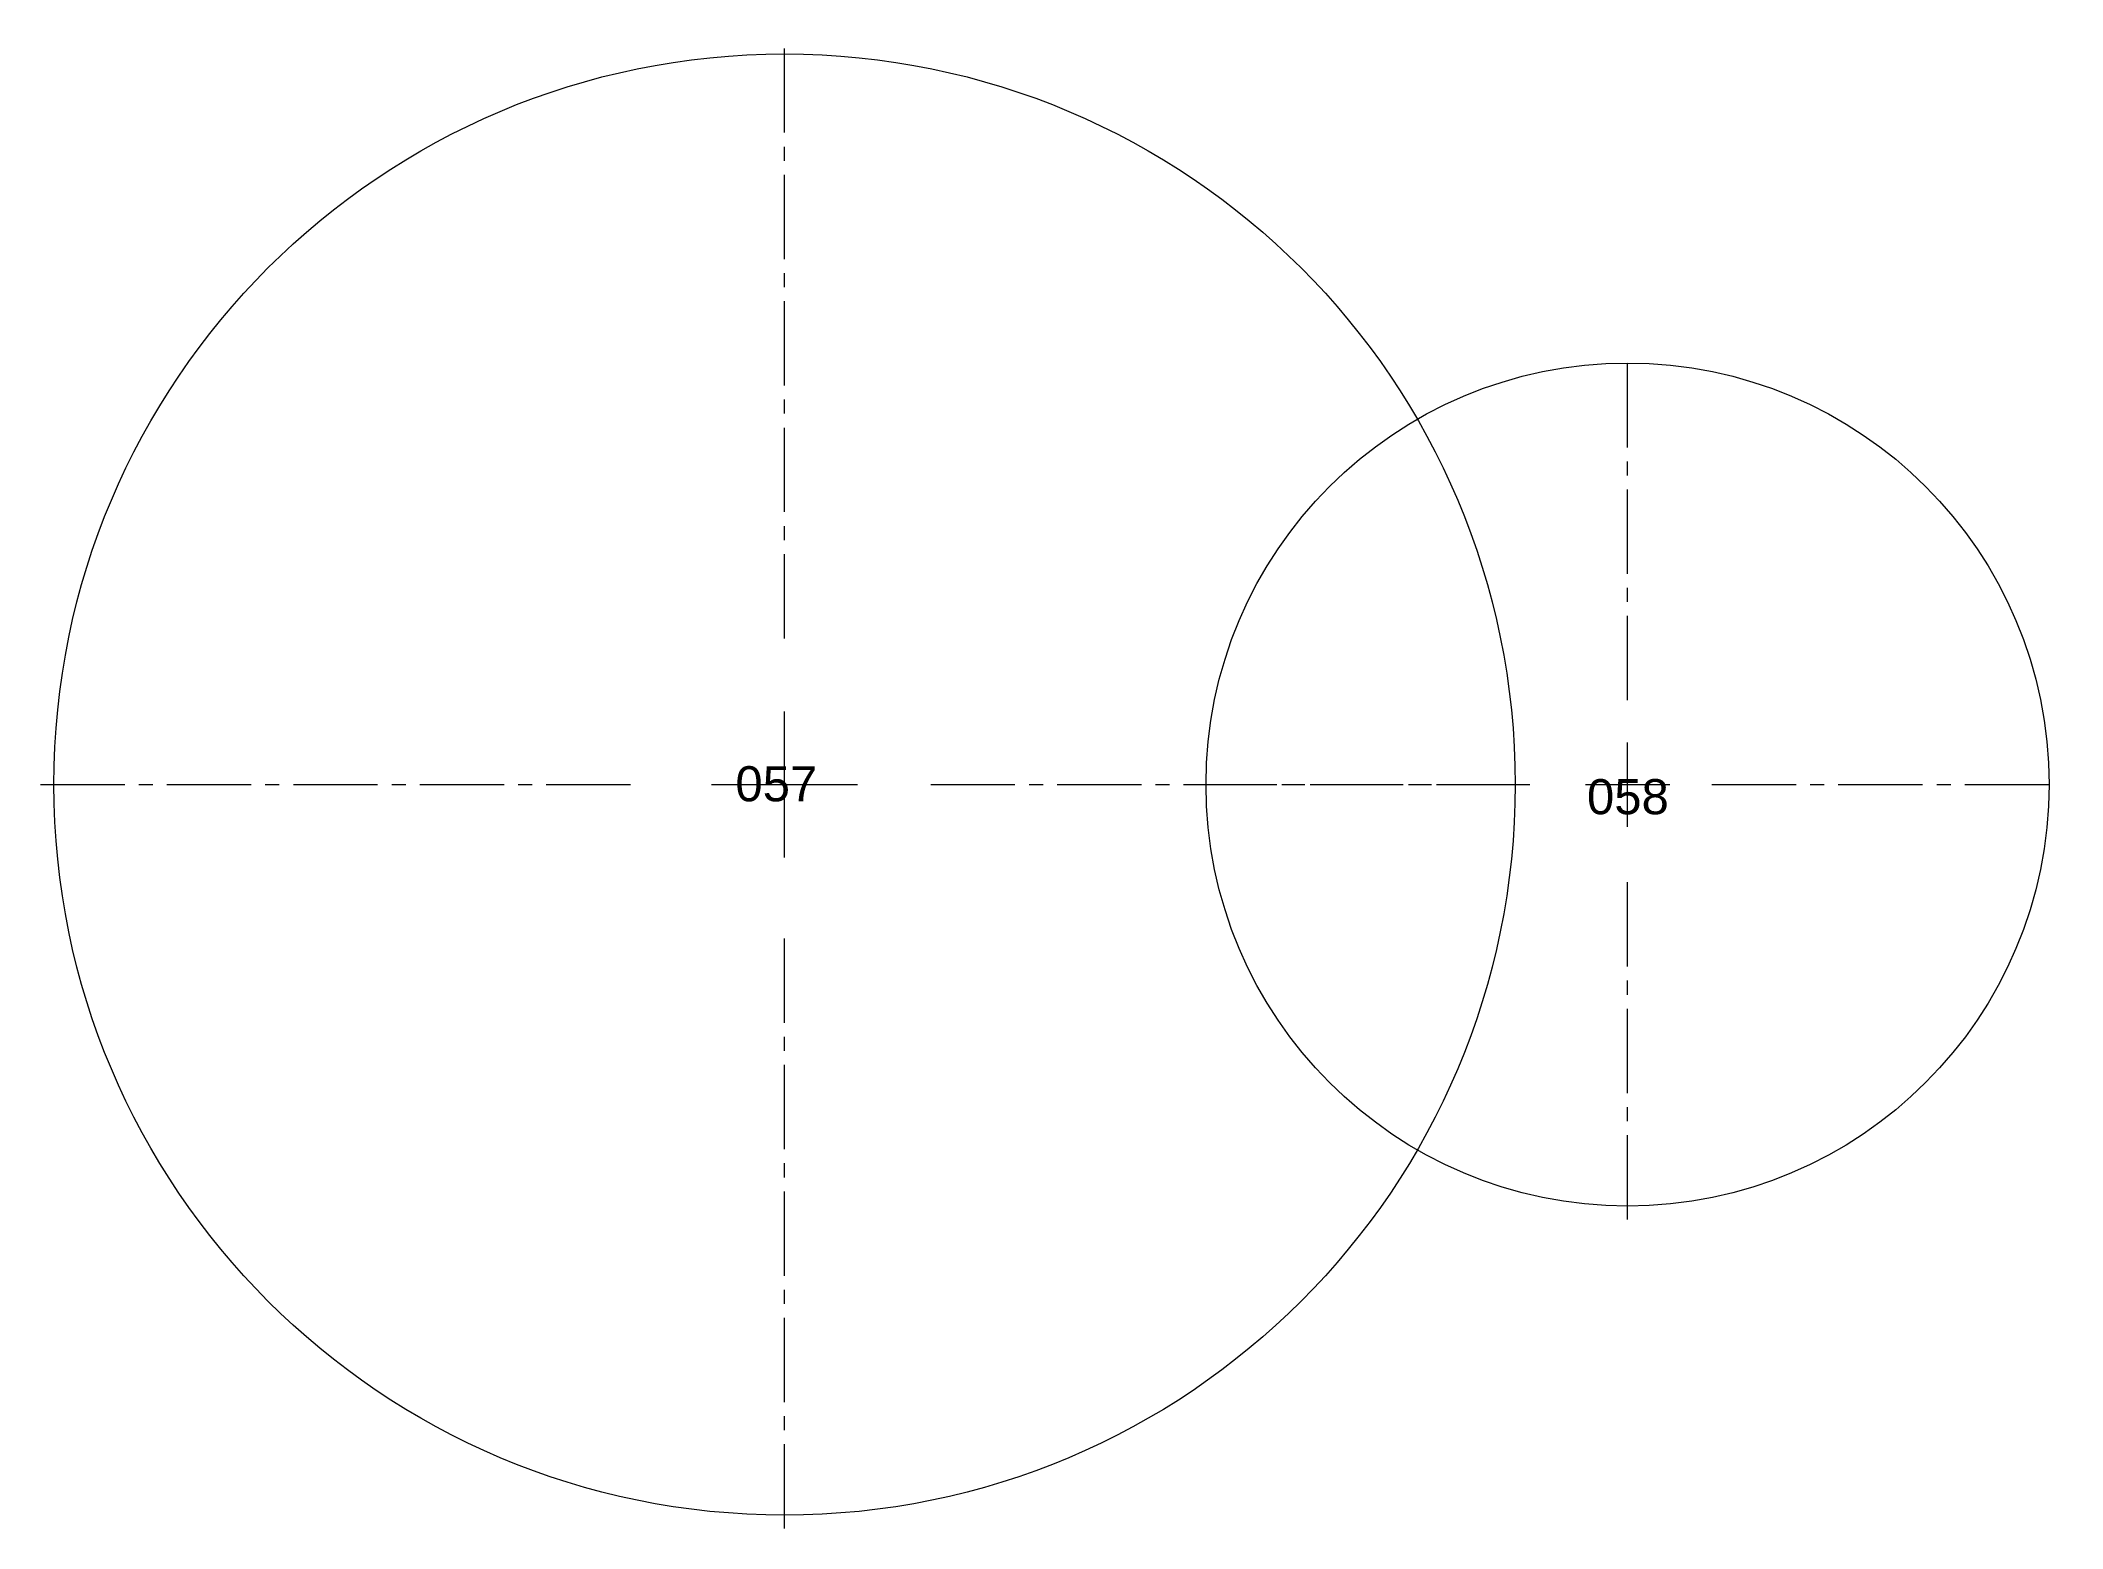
# Model space of a CAD drawing. Header units: inches. Extents: x 421.9 to 439.9, y 179.4 to 192.7.
import ezdxf
from ezdxf.enums import TextEntityAlignment as Align

# ---------------------------------------------------------------- set-up
doc = ezdxf.new("R2010")
doc.units = ezdxf.units.IN
doc.header["$MEASUREMENT"] = 0
doc.linetypes.add('CENTER2', pattern=[1.125, 0.75, -0.125, 0.125, -0.125])
doc.layers.get('0').update_dxf_attribs({"color": 250, "lineweight": 9})
doc.layers.add('E102-2nd-floor-electrical', color=7, linetype='Continuous', lineweight=9)
doc.layers.get('0').off()
doc.styles.add('Dimtext', font='Arial.ttf', dxfattribs={"height": 0.3125})
doc.styles.add('Reg', font='Arial.ttf', dxfattribs={"height": 3})

# ---------------------------------------------------------------- blocks, each defined once
blk = doc.blocks.new('*U1')
at = {"layer": 'E102-2nd-floor-electrical', "color": 0, "linetype": 'CENTER2', "transparency": 16777216}
for p, q in [((0, 0.75), (0, 3.87)), ((-3.87, 0), (-0.75, 0)), ((0.75, 0), (3.87, 0)), ((0, -3.87), (0, -0.75))]:
    blk.add_line(p, q, dxfattribs=at)
at = {"layer": 'E102-2nd-floor-electrical', "color": 0, "linetype": 'Continuous', "transparency": 16777216}
for p, q in [((0, -0.375), (0, 0.375)), ((-0.375, 0), (0.375, 0))]:
    blk.add_line(p, q, dxfattribs=at)
blk = doc.blocks.new('duplex')
at = {"style": 'Reg'}
blk.add_attdef('ID', text='', height=3, dxfattribs=at).set_placement((292.549, 61.462), align=Align.MIDDLE_CENTER)
blk = doc.blocks.new('*U2')
at = {"layer": 'E102-2nd-floor-electrical', "color": 0, "linetype": 'CENTER2', "transparency": 16777216}
for p, q in [((0, 1.3), (0, 6.62)), ((-6.62, 0), (-1.3, 0)), ((1.3, 0), (6.62, 0)), ((0, -6.62), (0, -1.3))]:
    blk.add_line(p, q, dxfattribs=at)
at = {"layer": 'E102-2nd-floor-electrical', "color": 0, "linetype": 'Continuous', "transparency": 16777216}
for p, q in [((0, -0.65), (0, 0.65)), ((-0.65, 0), (0.65, 0))]:
    blk.add_line(p, q, dxfattribs=at)

msp = doc.modelspace()

# ---------------------------------------------------------------- linework, layer by layer
at = {"layer": 'E102-2nd-floor-electrical'}
for centre, radius in [((428.505, 186.059), 6.5), ((436.005, 186.059), 3.75)]:
    msp.add_circle(centre, radius, dxfattribs=at)

# ---------------------------------------------------------------- block references
at = {"layer": 'E102-2nd-floor-electrical', "linetype": 'CENTER2'}
for name, p in [('*U2', (428.505, 186.059)), ('*U1', (436.005, 186.059))]:
    msp.add_blockref(name, p, dxfattribs=at)
at = {"layer": 'E102-2nd-floor-electrical'}
ref = msp.add_blockref('duplex', (135.884, 124.604), dxfattribs=at)
ref.add_attrib('ID', '057', dxfattribs={"layer": '0', "height": 0.3125, "style": 'Dimtext'}).set_placement((428.432, 186.066), align=Align.MIDDLE_CENTER)
ref = msp.add_blockref('duplex', (143.459, 124.489), dxfattribs=at)
ref.add_attrib('ID', '058', dxfattribs={"layer": '0', "height": 0.3125, "style": 'Dimtext'}).set_placement((436.008, 185.951), align=Align.MIDDLE_CENTER)

doc.saveas('drawing.dxf')
